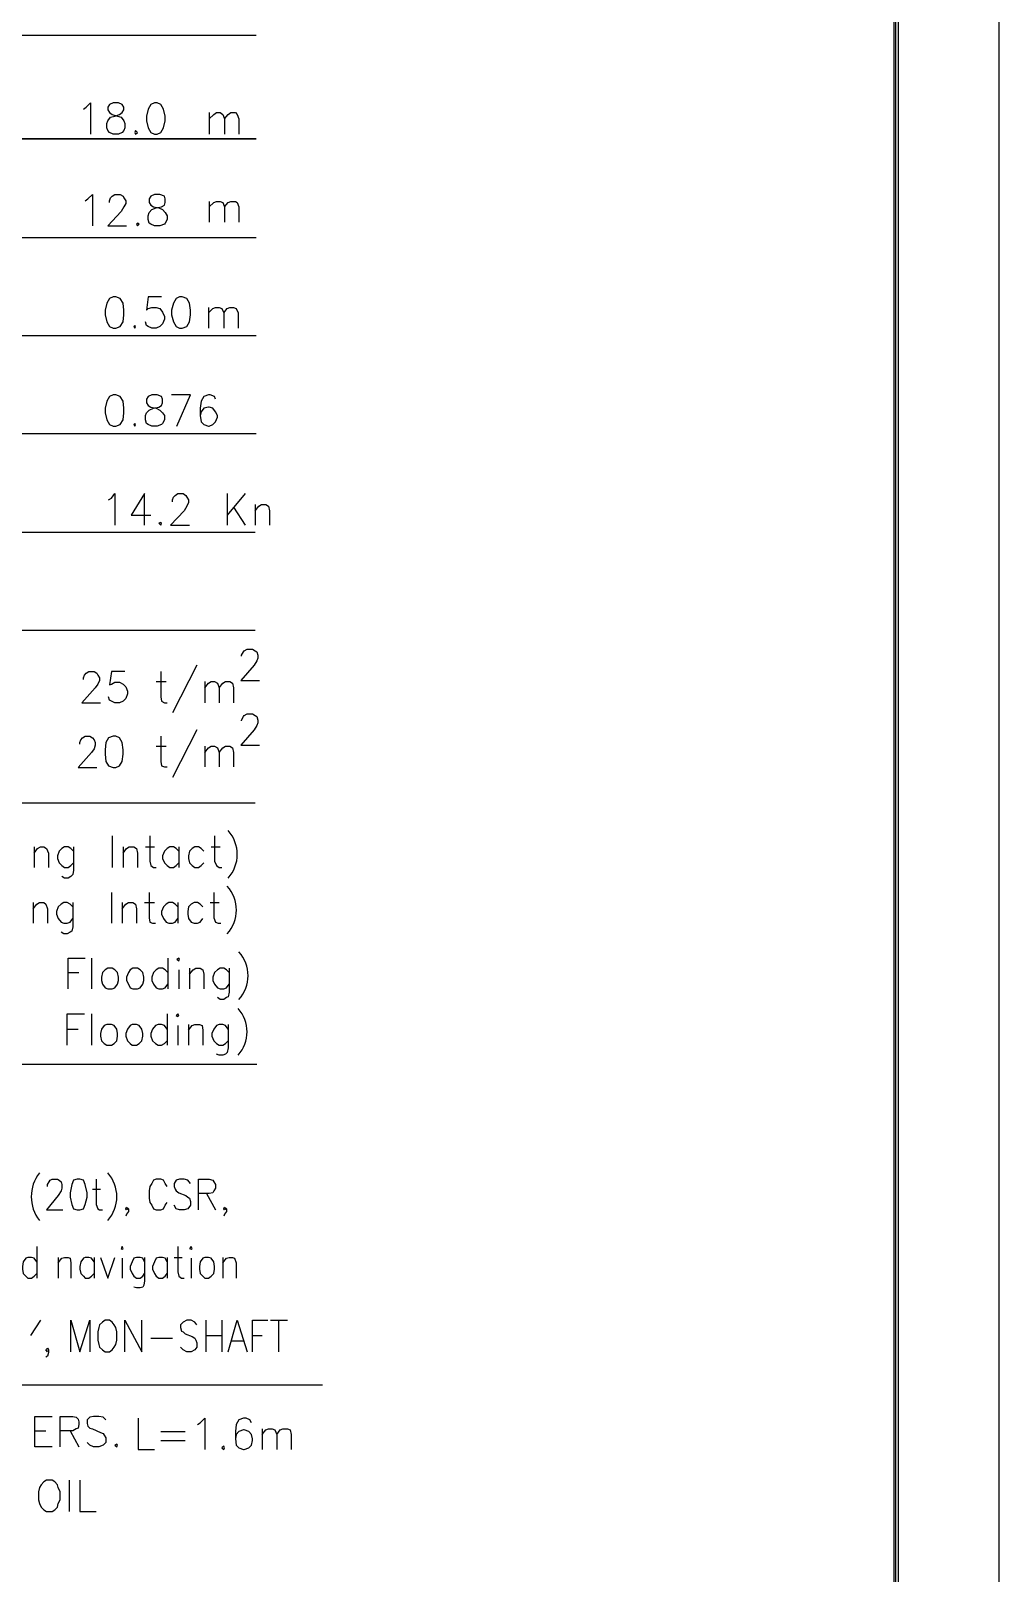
# Model space of a CAD drawing. Header units: millimetres. Extents: x 0.6 to 49, y 0.3 to 23.1.
# Drawn here: x 45.46 to 49.05, y 11.52 to 17.24 of the extents above; entities that cross this region are included whole.
import ezdxf

# ---------------------------------------------------------------- set-up
doc = ezdxf.new("R2010")
doc.units = ezdxf.units.MM
doc.layers.add('PDF_Geometry', color=7, linetype='Continuous')

msp = doc.modelspace()

# ---------------------------------------------------------------- linework, layer by layer
at = {"layer": 'PDF_Geometry', "lineweight": 25}
for points in [[(0.6028, 23.1), (0.6028, 0.28), (49.0494, 0.28), (49.0494, 23.1)], [(1.5528, 22.7267), (1.5528, 0.6533), (48.6761, 0.6533), (48.6761, 22.7267)], [(45.7628, 16.9767), (45.7494, 16.97), (45.7428, 16.96), (45.7428, 16.95), (45.7494, 16.94), (45.7594, 16.9333), (45.7794, 16.9267), (45.7928, 16.9233), (45.8028, 16.91), (45.8061, 16.9), (45.8061, 16.8833), (45.8028, 16.8733), (45.7961, 16.8667), (45.7828, 16.86), (45.7628, 16.86), (45.7494, 16.8667), (45.7428, 16.8733), (45.7394, 16.8833), (45.7394, 16.9), (45.7428, 16.91), (45.7528, 16.9233), (45.7694, 16.9267), (45.7861, 16.9333), (45.7961, 16.94), (45.8028, 16.95), (45.8028, 16.96), (45.7961, 16.97), (45.7828, 16.9767)], [(45.9161, 16.9767), (45.9028, 16.97), (45.8928, 16.9533), (45.8861, 16.9267), (45.8861, 16.91), (45.8928, 16.8833), (45.9028, 16.8667), (45.9161, 16.86), (45.9261, 16.86), (45.9394, 16.8667), (45.9494, 16.8833), (45.9561, 16.91), (45.9561, 16.9267), (45.9494, 16.9533), (45.9394, 16.97), (45.9261, 16.9767)], [(45.8461, 16.8733), (45.8428, 16.8667), (45.8461, 16.86), (45.8528, 16.8667)], [(45.9161, 16.6367), (45.9028, 16.63), (45.8961, 16.62), (45.8961, 16.6067), (45.9028, 16.5967), (45.9128, 16.59), (45.9328, 16.5867), (45.9461, 16.58), (45.9561, 16.57), (45.9628, 16.5567), (45.9628, 16.5433), (45.9561, 16.53), (45.9528, 16.5267), (45.9361, 16.52), (45.9161, 16.52), (45.9028, 16.5267), (45.8961, 16.53), (45.8928, 16.5433), (45.8928, 16.5567), (45.8961, 16.57), (45.9061, 16.58), (45.9228, 16.5867), (45.9428, 16.59), (45.9528, 16.5967), (45.9561, 16.6067), (45.9561, 16.62), (45.9528, 16.63), (45.9361, 16.6367)], [(45.8528, 16.53), (45.8494, 16.5267), (45.8528, 16.52), (45.8594, 16.5267)], [(45.7628, 16.2567), (45.7494, 16.25), (45.7394, 16.2333), (45.7328, 16.2067), (45.7328, 16.19), (45.7394, 16.1633), (45.7494, 16.1467), (45.7628, 16.14), (45.7728, 16.14), (45.7894, 16.1467), (45.7994, 16.1633), (45.8028, 16.19), (45.8028, 16.2067), (45.7994, 16.2333), (45.7894, 16.25), (45.7728, 16.2567)], [(46.0094, 16.2567), (45.9961, 16.25), (45.9861, 16.2333), (45.9794, 16.2067), (45.9794, 16.19), (45.9861, 16.1633), (45.9961, 16.1467), (46.0094, 16.14), (46.0194, 16.14), (46.0361, 16.1467), (46.0461, 16.1633), (46.0494, 16.19), (46.0494, 16.2067), (46.0461, 16.2333), (46.0361, 16.25), (46.0194, 16.2567)], [(45.8428, 16.15), (45.8394, 16.1467), (45.8428, 16.14), (45.8461, 16.1467)], [(45.7628, 15.8933), (45.7494, 15.8867), (45.7394, 15.87), (45.7328, 15.8433), (45.7328, 15.8267), (45.7394, 15.8), (45.7494, 15.7833), (45.7628, 15.7767), (45.7728, 15.7767), (45.7894, 15.7833), (45.7994, 15.8), (45.8028, 15.8267), (45.8028, 15.8433), (45.7994, 15.87), (45.7894, 15.8867), (45.7728, 15.8933)], [(45.9061, 15.8933), (45.8928, 15.8867), (45.8861, 15.8767), (45.8861, 15.8633), (45.8928, 15.8533), (45.9028, 15.8467), (45.9228, 15.8433), (45.9361, 15.8367), (45.9461, 15.8267), (45.9528, 15.8167), (45.9528, 15.8), (45.9461, 15.7867), (45.9428, 15.7833), (45.9261, 15.7767), (45.9061, 15.7767), (45.8928, 15.7833), (45.8861, 15.7867), (45.8828, 15.8), (45.8828, 15.8167), (45.8861, 15.8267), (45.8961, 15.8367), (45.9128, 15.8433), (45.9328, 15.8467), (45.9428, 15.8533), (45.9461, 15.8633), (45.9461, 15.8767), (45.9428, 15.8867), (45.9261, 15.8933)], [(45.8428, 15.7867), (45.8394, 15.7833), (45.8428, 15.7767), (45.8461, 15.7833)], [(45.9394, 15.42), (45.9328, 15.4167), (45.9394, 15.41), (45.9428, 15.4167)], [(45.7628, 14.6267), (45.7461, 14.62), (45.7361, 14.6033), (45.7328, 14.5767), (45.7328, 14.56), (45.7361, 14.5333), (45.7461, 14.5167), (45.7628, 14.51), (45.7728, 14.51), (45.7861, 14.5167), (45.7961, 14.5333), (45.7994, 14.56), (45.7994, 14.5767), (45.7961, 14.6033), (45.7861, 14.62), (45.7728, 14.6267)], [(45.9994, 13.8), (46.0061, 13.7933), (46.0094, 13.8), (46.0061, 13.8033)], [(45.7428, 13.7667), (45.7328, 13.76), (45.7228, 13.75), (45.7194, 13.7333), (45.7194, 13.72), (45.7228, 13.7067), (45.7328, 13.6933), (45.7428, 13.69), (45.7594, 13.69), (45.7694, 13.6933), (45.7794, 13.7067), (45.7828, 13.72), (45.7828, 13.7333), (45.7794, 13.75), (45.7694, 13.76), (45.7594, 13.7667)], [(45.8361, 13.7667), (45.8261, 13.76), (45.8194, 13.75), (45.8128, 13.7333), (45.8128, 13.72), (45.8194, 13.7067), (45.8261, 13.6933), (45.8361, 13.69), (45.8528, 13.69), (45.8628, 13.6933), (45.8728, 13.7067), (45.8761, 13.72), (45.8761, 13.7333), (45.8728, 13.75), (45.8628, 13.76), (45.8528, 13.7667)], [(45.9961, 13.59), (46.0028, 13.5867), (46.0061, 13.59), (46.0028, 13.5967)], [(45.7394, 13.5567), (45.7294, 13.5533), (45.7194, 13.54), (45.7161, 13.5233), (45.7161, 13.5133), (45.7194, 13.4967), (45.7294, 13.4867), (45.7394, 13.48), (45.7561, 13.48), (45.7661, 13.4867), (45.7761, 13.4967), (45.7794, 13.5133), (45.7794, 13.5233), (45.7761, 13.54), (45.7661, 13.5533), (45.7561, 13.5567)], [(45.8328, 13.5567), (45.8261, 13.5533), (45.8161, 13.54), (45.8094, 13.5233), (45.8094, 13.5133), (45.8161, 13.4967), (45.8261, 13.4867), (45.8328, 13.48), (45.8494, 13.48), (45.8594, 13.4867), (45.8694, 13.4967), (45.8728, 13.5133), (45.8728, 13.5233), (45.8694, 13.54), (45.8594, 13.5533), (45.8494, 13.5567)], [(45.6294, 12.9833), (45.6161, 12.98), (45.6094, 12.9633), (45.6028, 12.9333), (45.6028, 12.9167), (45.6094, 12.89), (45.6161, 12.8733), (45.6294, 12.87), (45.6394, 12.87), (45.6528, 12.8733), (45.6594, 12.89), (45.6661, 12.9167), (45.6661, 12.9333), (45.6594, 12.9633), (45.6528, 12.98), (45.6394, 12.9833)], [(45.7928, 12.7267), (45.7961, 12.7233), (45.7994, 12.7267), (45.7961, 12.7333)], [(46.0461, 12.7267), (46.0528, 12.7233), (46.0561, 12.7267), (46.0528, 12.7333)], [(46.1028, 12.6933), (46.0961, 12.69), (46.0861, 12.6767), (46.0828, 12.66), (46.0828, 12.65), (46.0861, 12.6333), (46.0961, 12.6233), (46.1028, 12.6167), (46.1161, 12.6167), (46.1261, 12.6233), (46.1361, 12.6333), (46.1394, 12.65), (46.1394, 12.66), (46.1361, 12.6767), (46.1261, 12.69), (46.1161, 12.6933)], [(45.7328, 12.46), (45.7228, 12.4533), (45.7128, 12.4433), (45.7094, 12.4333), (45.7061, 12.4167), (45.7061, 12.3867), (45.7094, 12.37), (45.7128, 12.36), (45.7228, 12.35), (45.7328, 12.3433), (45.7494, 12.3433), (45.7594, 12.35), (45.7661, 12.36), (45.7728, 12.37), (45.7761, 12.3867), (45.7761, 12.4167), (45.7728, 12.4333), (45.7661, 12.4433), (45.7594, 12.4533), (45.7494, 12.46)], [(45.7761, 12), (45.7694, 11.9967), (45.7761, 11.99), (45.7794, 11.9967)], [(46.1728, 11.9933), (46.1661, 11.9867), (46.1728, 11.98), (46.1761, 11.9867)], [(45.5161, 11.8667), (45.5061, 11.86), (45.4961, 11.85), (45.4894, 11.84), (45.4861, 11.8233), (45.4861, 11.7933), (45.4894, 11.78), (45.4961, 11.7667), (45.5061, 11.7567), (45.5161, 11.75), (45.5361, 11.75), (45.5461, 11.7567), (45.5561, 11.7667), (45.5594, 11.78), (45.5661, 11.7933), (45.5661, 11.8233), (45.5594, 11.84), (45.5561, 11.85), (45.5461, 11.86), (45.5361, 11.8667)]]:
    msp.add_lwpolyline(points, close=True, dxfattribs=at)
for points in [[(48.6661, 0.6633), (48.6661, 22.7167), (1.5628, 22.7167), (1.5628, 0.6633), (48.6761, 0.6633)], [(48.6594, 0.67), (48.6594, 22.71), (1.5694, 22.71), (1.5694, 0.67), (48.6761, 0.67)], [(41.9094, 17.2267), (46.2928, 17.2267)], [(45.6528, 16.9533), (45.6628, 16.96), (45.6794, 16.9767), (45.6794, 16.86)], [(46.1194, 16.94), (46.1194, 16.86)], [(46.1194, 16.9167), (46.1361, 16.9333), (46.1461, 16.94), (46.1594, 16.94), (46.1694, 16.9333), (46.1761, 16.9167), (46.1761, 16.86)], [(46.1761, 16.9167), (46.1894, 16.9333), (46.1994, 16.94), (46.2161, 16.94), (46.2228, 16.9333), (46.2294, 16.9167), (46.2294, 16.86)], [(41.9094, 16.8433), (46.2928, 16.8433), (41.9094, 16.8433)], [(45.6594, 16.6133), (45.6694, 16.62), (45.6861, 16.6367), (45.6861, 16.52)], [(45.7494, 16.6067), (45.7494, 16.6133), (45.7528, 16.6233), (45.7594, 16.63), (45.7694, 16.6367), (45.7894, 16.6367), (45.7994, 16.63), (45.8028, 16.6233), (45.8094, 16.6133), (45.8094, 16.6033), (45.8028, 16.59), (45.7928, 16.5733), (45.7428, 16.52), (45.8128, 16.52)], [(46.1194, 16.61), (46.1194, 16.5333)], [(46.1194, 16.59), (46.1361, 16.6067), (46.1461, 16.61), (46.1594, 16.61), (46.1694, 16.6067), (46.1761, 16.59), (46.1761, 16.5333)], [(46.1761, 16.59), (46.1894, 16.6067), (46.1994, 16.61), (46.2161, 16.61), (46.2228, 16.6067), (46.2294, 16.59), (46.2294, 16.5333)], [(41.9094, 16.4767), (46.2928, 16.4767)], [(45.9428, 16.2567), (45.8928, 16.2567), (45.8861, 16.2067), (45.8928, 16.2133), (45.9061, 16.2167), (45.9228, 16.2167), (45.9361, 16.2133), (45.9461, 16.2), (45.9528, 16.1833), (45.9528, 16.1733), (45.9461, 16.1567), (45.9361, 16.1467), (45.9228, 16.14), (45.9061, 16.14), (45.8928, 16.1467), (45.8861, 16.15), (45.8828, 16.1633)], [(46.1161, 16.2167), (46.1161, 16.14)], [(46.1161, 16.1967), (46.1328, 16.2133), (46.1428, 16.2167), (46.1561, 16.2167), (46.1661, 16.2133), (46.1728, 16.1967), (46.1728, 16.14)], [(46.1728, 16.1967), (46.1861, 16.2133), (46.1961, 16.2167), (46.2094, 16.2167), (46.2194, 16.2133), (46.2261, 16.1967), (46.2261, 16.14)], [(41.9061, 16.1133), (46.2928, 16.1133)], [(45.9994, 15.7767), (46.0494, 15.8933), (45.9794, 15.8933)], [(46.1428, 15.8767), (46.1394, 15.8867), (46.1228, 15.8933), (46.1161, 15.8933), (46.0994, 15.8867), (46.0894, 15.87), (46.0861, 15.8433), (46.0861, 15.8167), (46.0894, 15.7933), (46.0994, 15.7833), (46.1161, 15.7767), (46.1194, 15.7767), (46.1328, 15.7833), (46.1428, 15.7933), (46.1494, 15.81), (46.1494, 15.8167), (46.1428, 15.83), (46.1328, 15.8433), (46.1194, 15.8467), (46.1161, 15.8467), (46.0994, 15.8433), (46.0894, 15.83), (46.0861, 15.8167)], [(41.9061, 15.75), (46.2928, 15.75)], [(45.7461, 15.5033), (45.7561, 15.51), (45.7694, 15.5267), (45.7694, 15.41)], [(45.8794, 15.41), (45.8794, 15.5267), (45.8294, 15.4467), (45.9028, 15.4467)], [(45.9828, 15.4967), (45.9828, 15.5033), (45.9861, 15.5133), (45.9928, 15.52), (46.0028, 15.5267), (46.0228, 15.5267), (46.0328, 15.52), (46.0361, 15.5133), (46.0428, 15.5033), (46.0428, 15.4933), (46.0361, 15.48), (46.0261, 15.4633), (45.9761, 15.41), (46.0461, 15.41)], [(46.1861, 15.5267), (46.1861, 15.41)], [(46.2528, 15.5267), (46.1861, 15.4467)], [(46.2094, 15.4767), (46.2528, 15.41)], [(46.2894, 15.4867), (46.2894, 15.41)], [(46.2894, 15.4633), (46.3028, 15.48), (46.3128, 15.4867), (46.3294, 15.4867), (46.3394, 15.48), (46.3428, 15.4633), (46.3428, 15.41)], [(41.9028, 15.3833), (46.2894, 15.3833)], [(41.9028, 15.02), (46.2894, 15.02)], [(46.2394, 14.9233), (46.2394, 14.9267), (46.2461, 14.94), (46.2494, 14.9433), (46.2594, 14.95), (46.2794, 14.95), (46.2894, 14.9433), (46.2961, 14.94), (46.2994, 14.9267), (46.2994, 14.9167), (46.2961, 14.9067), (46.2861, 14.89), (46.2361, 14.8333), (46.3061, 14.8333)], [(46.0728, 14.89), (45.9828, 14.7133)], [(45.6528, 14.8367), (45.6528, 14.8433), (45.6561, 14.8533), (45.6628, 14.86), (45.6728, 14.8667), (45.6928, 14.8667), (45.7028, 14.86), (45.7061, 14.8533), (45.7128, 14.8433), (45.7128, 14.8333), (45.7061, 14.82), (45.6961, 14.8067), (45.6461, 14.75), (45.7161, 14.75)], [(45.8061, 14.8667), (45.7561, 14.8667), (45.7494, 14.8167), (45.7561, 14.82), (45.7694, 14.8267), (45.7861, 14.8267), (45.7994, 14.82), (45.8094, 14.81), (45.8161, 14.7933), (45.8161, 14.7833), (45.8094, 14.7667), (45.7994, 14.7567), (45.7861, 14.75), (45.7694, 14.75), (45.7561, 14.7567), (45.7494, 14.76), (45.7461, 14.7733)], [(45.9228, 14.83), (45.9594, 14.83)], [(45.9394, 14.8667), (45.9394, 14.7733), (45.9428, 14.7567), (45.9528, 14.75), (45.9628, 14.75)], [(46.1028, 14.83), (46.1028, 14.75)], [(46.1028, 14.8067), (46.1161, 14.8233), (46.1261, 14.83), (46.1394, 14.83), (46.1494, 14.8233), (46.1561, 14.8067), (46.1561, 14.75)], [(46.1561, 14.8067), (46.1694, 14.8233), (46.1794, 14.83), (46.1961, 14.83), (46.2061, 14.8233), (46.2094, 14.8067), (46.2094, 14.75)], [(46.2394, 14.6833), (46.2394, 14.6867), (46.2461, 14.7), (46.2494, 14.7033), (46.2594, 14.71), (46.2794, 14.71), (46.2894, 14.7033), (46.2961, 14.7), (46.2994, 14.6867), (46.2994, 14.6767), (46.2961, 14.6667), (46.2861, 14.65), (46.2361, 14.5933), (46.3061, 14.5933)], [(46.0728, 14.65), (45.9828, 14.4733)], [(45.6394, 14.5967), (45.6394, 14.6033), (45.6428, 14.6133), (45.6494, 14.62), (45.6594, 14.6267), (45.6761, 14.6267), (45.6861, 14.62), (45.6928, 14.6133), (45.6961, 14.6033), (45.6961, 14.5933), (45.6928, 14.58), (45.6828, 14.5667), (45.6328, 14.51), (45.7028, 14.51)], [(45.9228, 14.59), (45.9594, 14.59)], [(45.9394, 14.6267), (45.9394, 14.5333), (45.9428, 14.5167), (45.9528, 14.5133), (45.9628, 14.5133)], [(46.1028, 14.59), (46.1028, 14.5133)], [(46.1028, 14.5667), (46.1161, 14.5833), (46.1261, 14.59), (46.1394, 14.59), (46.1494, 14.5833), (46.1561, 14.5667), (46.1561, 14.5133)], [(46.1561, 14.5667), (46.1694, 14.5833), (46.1794, 14.59), (46.1961, 14.59), (46.2061, 14.5833), (46.2094, 14.5667), (46.2094, 14.5133)], [(41.9028, 14.38), (46.2894, 14.38)], [(45.7594, 14.2567), (45.7594, 14.14)], [(45.8994, 14.2567), (45.8994, 14.1633), (45.9028, 14.1467), (45.9128, 14.14), (45.9228, 14.14)], [(46.1394, 14.2567), (46.1394, 14.1633), (46.1461, 14.1467), (46.1561, 14.14), (46.1661, 14.14)], [(45.4694, 14.2167), (45.4694, 14.14)], [(45.4694, 14.1933), (45.4828, 14.21), (45.4928, 14.2167), (45.5061, 14.2167), (45.5161, 14.21), (45.5228, 14.1933), (45.5228, 14.14)], [(45.6161, 14.2), (45.6061, 14.21), (45.5961, 14.2167), (45.5828, 14.2167), (45.5728, 14.21), (45.5628, 14.2), (45.5561, 14.1833), (45.5561, 14.1733), (45.5628, 14.1567), (45.5728, 14.1467), (45.5828, 14.14), (45.5961, 14.14), (45.6061, 14.1467), (45.6161, 14.1567)], [(45.6161, 14.2167), (45.6161, 14.13), (45.6128, 14.1133), (45.6061, 14.1067), (45.5961, 14.1), (45.5828, 14.1), (45.5728, 14.1067)], [(45.7994, 14.2167), (45.7994, 14.14)], [(45.7994, 14.1933), (45.8128, 14.21), (45.8228, 14.2167), (45.8394, 14.2167), (45.8494, 14.21), (45.8528, 14.1933), (45.8528, 14.14)], [(45.8828, 14.2167), (45.9161, 14.2167)], [(46.0061, 14.2), (45.9961, 14.21), (45.9861, 14.2167), (45.9728, 14.2167), (45.9628, 14.21), (45.9528, 14.2), (45.9461, 14.1833), (45.9461, 14.1733), (45.9528, 14.1567), (45.9628, 14.1467), (45.9728, 14.14), (45.9861, 14.14), (45.9961, 14.1467), (46.0061, 14.1567)], [(46.0061, 14.2167), (46.0061, 14.14)], [(46.0994, 14.2), (46.0894, 14.21), (46.0794, 14.2167), (46.0661, 14.2167), (46.0561, 14.21), (46.0461, 14.2), (46.0428, 14.1833), (46.0428, 14.1733), (46.0461, 14.1567), (46.0561, 14.1467), (46.0661, 14.14), (46.0794, 14.14), (46.0894, 14.1467), (46.0994, 14.1567)], [(46.1261, 14.2167), (46.1594, 14.2167)], [(45.7561, 14.0467), (45.7561, 13.9333)], [(45.8961, 14.0467), (45.8961, 13.9533), (45.8994, 13.9367), (45.9094, 13.9333), (45.9194, 13.9333)], [(46.1361, 14.0467), (46.1361, 13.9533), (46.1428, 13.9367), (46.1528, 13.9333), (46.1628, 13.9333)], [(45.4661, 14.01), (45.4661, 13.9333)], [(45.4661, 13.9867), (45.4794, 14.0033), (45.4894, 14.01), (45.5061, 14.01), (45.5128, 14.0033), (45.5194, 13.9867), (45.5194, 13.9333)], [(45.6128, 13.9933), (45.6028, 14.0033), (45.5928, 14.01), (45.5794, 14.01), (45.5694, 14.0033), (45.5594, 13.9933), (45.5528, 13.9767), (45.5528, 13.9667), (45.5594, 13.95), (45.5694, 13.9367), (45.5794, 13.9333), (45.5928, 13.9333), (45.6028, 13.9367), (45.6128, 13.95)], [(45.6128, 14.01), (45.6128, 13.92), (45.6094, 13.9033), (45.6028, 13.9), (45.5928, 13.8933), (45.5794, 13.8933), (45.5694, 13.9)], [(45.7961, 14.01), (45.7961, 13.9333)], [(45.7961, 13.9867), (45.8094, 14.0033), (45.8194, 14.01), (45.8361, 14.01), (45.8461, 14.0033), (45.8494, 13.9867), (45.8494, 13.9333)], [(45.8794, 14.01), (45.9161, 14.01)], [(46.0028, 13.9933), (45.9928, 14.0033), (45.9828, 14.01), (45.9694, 14.01), (45.9594, 14.0033), (45.9494, 13.9933), (45.9428, 13.9767), (45.9428, 13.9667), (45.9494, 13.95), (45.9594, 13.9367), (45.9694, 13.9333), (45.9828, 13.9333), (45.9928, 13.9367), (46.0028, 13.95)], [(46.0028, 14.01), (46.0028, 13.9333)], [(46.0961, 13.9933), (46.0861, 14.0033), (46.0761, 14.01), (46.0628, 14.01), (46.0528, 14.0033), (46.0428, 13.9933), (46.0394, 13.9767), (46.0394, 13.9667), (46.0428, 13.95), (46.0528, 13.9367), (46.0628, 13.9333), (46.0761, 13.9333), (46.0861, 13.9367), (46.0961, 13.95)], [(46.1228, 14.01), (46.1561, 14.01)], [(45.5961, 13.69), (45.5961, 13.8033), (45.6594, 13.8033)], [(45.6828, 13.8033), (45.6828, 13.69)], [(45.9661, 13.8033), (45.9661, 13.69)], [(45.5961, 13.75), (45.6361, 13.75)], [(45.9661, 13.75), (45.9561, 13.76), (45.9461, 13.7667), (45.9328, 13.7667), (45.9228, 13.76), (45.9128, 13.75), (45.9061, 13.7333), (45.9061, 13.72), (45.9128, 13.7067), (45.9228, 13.6933), (45.9328, 13.69), (45.9461, 13.69), (45.9561, 13.6933), (45.9661, 13.7067)], [(46.0061, 13.76), (46.0061, 13.69)], [(46.0461, 13.7667), (46.0461, 13.69)], [(46.0461, 13.7433), (46.0594, 13.76), (46.0694, 13.7667), (46.0861, 13.7667), (46.0961, 13.76), (46.0994, 13.7433), (46.0994, 13.69)], [(46.1928, 13.75), (46.1828, 13.76), (46.1728, 13.7667), (46.1594, 13.7667), (46.1494, 13.76), (46.1394, 13.75), (46.1328, 13.7333), (46.1328, 13.72), (46.1394, 13.7067), (46.1494, 13.6933), (46.1594, 13.69), (46.1728, 13.69), (46.1828, 13.6933), (46.1928, 13.7067)], [(46.1928, 13.7667), (46.1928, 13.6767), (46.1894, 13.66), (46.1828, 13.6567), (46.1728, 13.65), (46.1594, 13.65), (46.1494, 13.6567)], [(45.5928, 13.48), (45.5928, 13.5967), (45.6561, 13.5967)], [(45.6828, 13.5967), (45.6828, 13.48)], [(45.9628, 13.5967), (45.9628, 13.48)], [(45.5928, 13.54), (45.6328, 13.54)], [(45.9628, 13.54), (45.9528, 13.5533), (45.9428, 13.5567), (45.9294, 13.5567), (45.9194, 13.5533), (45.9094, 13.54), (45.9028, 13.5233), (45.9028, 13.5133), (45.9094, 13.4967), (45.9194, 13.4867), (45.9294, 13.48), (45.9428, 13.48), (45.9528, 13.4867), (45.9628, 13.4967)], [(46.0028, 13.5533), (46.0028, 13.48)], [(46.0428, 13.5567), (46.0428, 13.48)], [(46.0428, 13.5367), (46.0561, 13.5533), (46.0661, 13.5567), (46.0828, 13.5567), (46.0928, 13.5533), (46.0961, 13.5367), (46.0961, 13.48)], [(46.1894, 13.54), (46.1794, 13.5533), (46.1694, 13.5567), (46.1561, 13.5567), (46.1461, 13.5533), (46.1361, 13.54), (46.1294, 13.5233), (46.1294, 13.5133), (46.1361, 13.4967), (46.1461, 13.4867), (46.1561, 13.48), (46.1694, 13.48), (46.1794, 13.4867), (46.1894, 13.4967)], [(46.1894, 13.5567), (46.1894, 13.47), (46.1861, 13.4533), (46.1794, 13.4467), (46.1694, 13.4433), (46.1561, 13.4433), (46.1461, 13.4467)], [(41.9028, 13.41), (46.2961, 13.41)], [(45.5194, 12.9567), (45.5194, 12.9633), (45.5261, 12.9733), (45.5294, 12.98), (45.5361, 12.9833), (45.5561, 12.9833), (45.5628, 12.98), (45.5694, 12.9733), (45.5728, 12.9633), (45.5728, 12.95), (45.5694, 12.94), (45.5594, 12.9233), (45.5161, 12.87), (45.5761, 12.87)], [(45.6861, 12.9467), (45.7161, 12.9467)], [(45.6994, 12.9833), (45.6994, 12.89), (45.7061, 12.8733), (45.7128, 12.87), (45.7228, 12.87)], [(45.9628, 12.9567), (45.9561, 12.9667), (45.9494, 12.98), (45.9394, 12.9833), (45.9228, 12.9833), (45.9128, 12.98), (45.9061, 12.9667), (45.8994, 12.9567), (45.8961, 12.94), (45.8961, 12.9133), (45.8994, 12.8967), (45.9061, 12.8867), (45.9128, 12.8733), (45.9228, 12.87), (45.9394, 12.87), (45.9494, 12.8733), (45.9561, 12.8867), (45.9628, 12.8967)], [(46.0494, 12.9667), (46.0394, 12.98), (46.0261, 12.9833), (46.0094, 12.9833), (45.9961, 12.98), (45.9894, 12.9667), (45.9894, 12.9567), (45.9928, 12.9467), (45.9961, 12.94), (46.0061, 12.9333), (46.0328, 12.9233), (46.0394, 12.9167), (46.0461, 12.9133), (46.0494, 12.9), (46.0494, 12.8867), (46.0394, 12.8733), (46.0261, 12.87), (46.0094, 12.87), (45.9961, 12.8733), (45.9894, 12.8867)], [(46.0794, 12.87), (46.0794, 12.9833), (46.1194, 12.9833), (46.1328, 12.98), (46.1361, 12.9733), (46.1428, 12.9633), (46.1428, 12.95), (46.1361, 12.94), (46.1328, 12.9333), (46.1194, 12.93), (46.0794, 12.93)], [(45.8194, 12.8733), (45.8128, 12.87), (45.8094, 12.8733), (45.8128, 12.88), (45.8194, 12.8733), (45.8194, 12.8633), (45.8128, 12.8533), (45.8094, 12.8467)], [(46.1094, 12.93), (46.1428, 12.87)], [(46.1828, 12.8733), (46.1761, 12.87), (46.1728, 12.8733), (46.1761, 12.88), (46.1828, 12.8733), (46.1828, 12.8633), (46.1761, 12.8533), (46.1728, 12.8467)], [(45.4794, 12.7333), (45.4794, 12.6167)], [(46.0028, 12.7333), (46.0028, 12.64), (46.0061, 12.6233), (46.0161, 12.6167), (46.0261, 12.6167)], [(45.4794, 12.6767), (45.4694, 12.69), (45.4594, 12.6933), (45.4461, 12.6933), (45.4394, 12.69), (45.4294, 12.6767), (45.4261, 12.66), (45.4261, 12.65), (45.4294, 12.6333), (45.4394, 12.6233), (45.4461, 12.6167), (45.4594, 12.6167), (45.4694, 12.6233), (45.4794, 12.6333)], [(45.5594, 12.6933), (45.5594, 12.6167)], [(45.5594, 12.6733), (45.5728, 12.69), (45.5828, 12.6933), (45.5961, 12.6933), (45.6028, 12.69), (45.6061, 12.6733), (45.6061, 12.6167)], [(45.6928, 12.6767), (45.6828, 12.69), (45.6728, 12.6933), (45.6594, 12.6933), (45.6528, 12.69), (45.6428, 12.6767), (45.6394, 12.66), (45.6394, 12.65), (45.6428, 12.6333), (45.6528, 12.6233), (45.6594, 12.6167), (45.6728, 12.6167), (45.6828, 12.6233), (45.6928, 12.6333)], [(45.6928, 12.6933), (45.6928, 12.6167)], [(45.7161, 12.6933), (45.7428, 12.6167), (45.7694, 12.6933)], [(45.7961, 12.69), (45.7961, 12.6167)], [(45.8794, 12.6767), (45.8728, 12.69), (45.8628, 12.6933), (45.8494, 12.6933), (45.8394, 12.69), (45.8328, 12.6767), (45.8261, 12.66), (45.8261, 12.65), (45.8328, 12.6333), (45.8394, 12.6233), (45.8494, 12.6167), (45.8628, 12.6167), (45.8728, 12.6233), (45.8794, 12.6333)], [(45.8794, 12.6933), (45.8794, 12.6067), (45.8761, 12.59), (45.8728, 12.5833), (45.8628, 12.58), (45.8494, 12.58), (45.8394, 12.5833)], [(45.9628, 12.6767), (45.9561, 12.69), (45.9461, 12.6933), (45.9328, 12.6933), (45.9228, 12.69), (45.9161, 12.6767), (45.9094, 12.66), (45.9094, 12.65), (45.9161, 12.6333), (45.9228, 12.6233), (45.9328, 12.6167), (45.9461, 12.6167), (45.9561, 12.6233), (45.9628, 12.6333)], [(45.9628, 12.6933), (45.9628, 12.6167)], [(45.9894, 12.6933), (46.0194, 12.6933)], [(46.0528, 12.69), (46.0528, 12.6167)], [(46.1694, 12.6933), (46.1694, 12.6167)], [(46.1694, 12.6733), (46.1828, 12.69), (46.1928, 12.6933), (46.2061, 12.6933), (46.2128, 12.69), (46.2194, 12.6733), (46.2194, 12.6167)], [(45.4928, 12.46), (45.4561, 12.4033)], [(45.6061, 12.3433), (45.6061, 12.46), (45.6394, 12.3433), (45.6761, 12.46), (45.6761, 12.3433)], [(45.8061, 12.3433), (45.8061, 12.46), (45.8694, 12.3433), (45.8694, 12.46)], [(46.0728, 12.4433), (46.0661, 12.4533), (46.0528, 12.46), (46.0361, 12.46), (46.0228, 12.4533), (46.0128, 12.4433), (46.0128, 12.4333), (46.0161, 12.42), (46.0228, 12.4167), (46.0294, 12.41), (46.0561, 12.4), (46.0661, 12.3933), (46.0694, 12.3867), (46.0728, 12.3767), (46.0728, 12.36), (46.0661, 12.35), (46.0528, 12.3433), (46.0361, 12.3433), (46.0228, 12.35), (46.0128, 12.36)], [(46.1061, 12.46), (46.1061, 12.3433)], [(46.1661, 12.46), (46.1661, 12.3433)], [(46.1894, 12.3433), (46.2228, 12.46), (46.2594, 12.3433)], [(46.2794, 12.3433), (46.2794, 12.46), (46.3361, 12.46)], [(46.3461, 12.46), (46.4094, 12.46)], [(46.3761, 12.46), (46.3761, 12.3433)], [(45.9028, 12.3933), (45.9828, 12.3933)], [(46.1061, 12.4033), (46.1661, 12.4033)], [(46.2028, 12.3833), (46.2461, 12.3833)], [(46.2794, 12.4033), (46.3161, 12.4033)], [(45.5228, 12.35), (45.5194, 12.3433), (45.5128, 12.35), (45.5194, 12.3567), (45.5228, 12.35), (45.5228, 12.34), (45.5194, 12.3267), (45.5128, 12.3233)], [(42.1494, 12.22), (46.5394, 12.22)], [(45.5361, 11.99), (45.4728, 11.99), (45.4728, 12.1033), (45.5361, 12.1033)], [(45.5661, 11.99), (45.5661, 12.1033), (45.6128, 12.1033), (45.6261, 12.1), (45.6328, 12.0933), (45.6361, 12.0833), (45.6361, 12.0733), (45.6328, 12.06), (45.6261, 12.0567), (45.6128, 12.05), (45.5661, 12.05)], [(45.7361, 12.09), (45.7261, 12.1), (45.7094, 12.1033), (45.6894, 12.1033), (45.6761, 12.1), (45.6661, 12.09), (45.6661, 12.0767), (45.6694, 12.0667), (45.6761, 12.06), (45.6861, 12.0567), (45.7161, 12.0433), (45.7261, 12.04), (45.7294, 12.0333), (45.7361, 12.0233), (45.7361, 12.0067), (45.7261, 11.9967), (45.7094, 11.99), (45.6894, 11.99), (45.6761, 11.9967), (45.6661, 12.0067)], [(45.8561, 12.0967), (45.8561, 11.98), (45.9161, 11.98)], [(46.0761, 12.0733), (46.0861, 12.08), (46.1028, 12.0967), (46.1028, 11.98)], [(46.2761, 12.08), (46.2694, 12.09), (46.2561, 12.0967), (46.2461, 12.0967), (46.2294, 12.09), (46.2194, 12.0733), (46.2161, 12.0467), (46.2161, 12.02), (46.2194, 11.9967), (46.2294, 11.9867), (46.2461, 11.98), (46.2494, 11.98), (46.2661, 11.9867), (46.2761, 11.9967), (46.2794, 12.0133), (46.2794, 12.02), (46.2761, 12.0367), (46.2661, 12.0467), (46.2494, 12.0533), (46.2461, 12.0533), (46.2294, 12.0467), (46.2194, 12.0367), (46.2161, 12.02)], [(45.4728, 12.05), (45.5128, 12.05)], [(45.6028, 12.05), (45.6361, 11.99)], [(45.9394, 12.0467), (46.0294, 12.0467)], [(46.3161, 12.0567), (46.3161, 11.98)], [(46.3161, 12.0367), (46.3294, 12.0533), (46.3394, 12.0567), (46.3528, 12.0567), (46.3628, 12.0533), (46.3694, 12.0367), (46.3694, 11.98)], [(46.3694, 12.0367), (46.3828, 12.0533), (46.3928, 12.0567), (46.4094, 12.0567), (46.4194, 12.0533), (46.4228, 12.0367), (46.4228, 11.98)], [(45.9394, 12.0133), (46.0294, 12.0133)], [(45.5994, 11.8667), (45.5994, 11.75)], [(45.6394, 11.8667), (45.6394, 11.75), (45.6994, 11.75)]]:
    msp.add_lwpolyline(points, dxfattribs=at)
for centre, radius, start, end in [((46.0911, 14.1883), 0.1322, 318.0665, 41.9335), ((46.0878, 13.9817), 0.1322, 318.0665, 41.9335), ((46.1311, 13.7383), 0.1322, 318.0665, 41.9335), ((46.1316, 13.53), 0.1282, 317.4758, 42.5242), ((45.6022, 12.9183), 0.1433, 141.9301, 218.0699), ((45.6444, 12.9183), 0.1322, 318.0665, 41.9335)]:
    msp.add_arc(centre, radius, start, end, dxfattribs=at)

doc.saveas('drawing.dxf')
